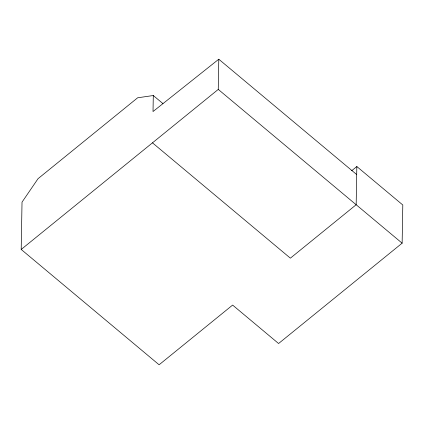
<?xml version="1.0" encoding="UTF-8"?>
<svg xmlns="http://www.w3.org/2000/svg" width="424" height="424" viewBox="0 0 424 424"><rect width="100%" height="100%" fill="white"/><g stroke="black" fill="none" stroke-linecap="round" stroke-linejoin="round"><path stroke-width="0.64" d="M351.692 170.713L356.833 166.537L402.8 204.983L402.132 243.175L278.584 343.519L232.617 305.079L159.106 364.783L21.2 249.45L22.027 202.142L38.038 178.69L137.652 97.785L153.292 95.527L162.927 103.583M153.292 95.527L153.016 111.544L218.784 59.217L356.69 174.55M21.2 249.45L218.259 89.406L218.784 59.217M356.833 166.537L356.165 204.734L290.376 258.168L152.47 142.84M218.259 89.406L402.132 243.175"/></g></svg>
